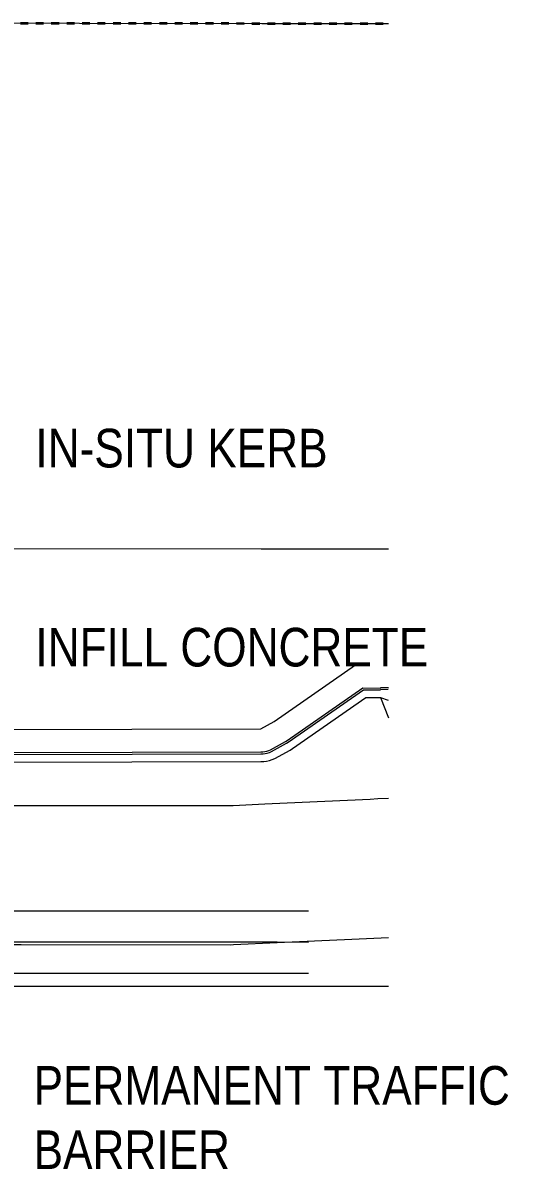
# Model space of a CAD drawing. Header units: metres. Extents: x 567 to 803, y 3 to 1697.
# Drawn here: x 729.02 to 735.49, y 1651.19 to 1666.03 of the extents above; entities that cross this region are included whole.
import ezdxf

# ---------------------------------------------------------------- set-up
doc = ezdxf.new("R2010")
doc.units = ezdxf.units.M
doc.linetypes.add('ControlLine', pattern=[0.02, 0.0125, -0.0025, 0.0025, -0.0025])
doc.layers.add('D-BDGE', color=7, linetype='Continuous', lineweight=13)
doc.layers.add('D-ENHA-TEXT', color=7, linetype='Continuous', lineweight=9)
doc.styles.add('Arial Narrow_1', font='ARIALN.TTF', dxfattribs={"height": 0.5})

# ---------------------------------------------------------------- blocks, each defined once
blk = doc.blocks.new('T2DPAA-T2D-PWA-RW-M2D-000002_ControlLinesMinor_rvt-4-DRG-2871033 - CONSTRUCTION SEQUENCE STAGE B6')
at = {"layer": 'D-BDGE', "color": 150, "linetype": 'ControlLine', "lineweight": 35, "true_color": 0x0080ff}
blk.add_line((590.975, 1666.025), (597.341, 1666.018), dxfattribs=at)
blk = doc.blocks.new('T2DPAA-T2D-C3S-RW-M2D-100010_dwg-40802999-DRG-2871033 - CONSTRUCTION SEQUENCE STAGE B6')
at = {"color": 8, "lineweight": 18, "true_color": 0x808080}
for p, q in [((271.013, -128.963), (270.911, -128.972)), ((271.01, -128.983), (270.913, -128.996)), ((270.921, -129.096), (271.022, -129.122)), ((270.921, -129.096), (271.045, -129.347)), ((269.408, -129.63), (269.573, -129.519))]:
    blk.add_line(p, q, dxfattribs=at)
at = {"color": 8, "lineweight": 18, "true_color": 0x808080, "flags": 128}
for points in [[(263.937, -120.926), (268.647, -120.531), (268.819, -120.517), (269.209, -120.484), (269.868, -120.429), (270.285, -120.394)], [(264.517, -127.701), (269.214, -127.308), (269.386, -127.293), (269.776, -127.261), (270.436, -127.205), (270.86, -127.17)], [(269.573, -129.519), (270.561, -128.701), (270.987, -128.665)], [(263.937, -130.404), (264.624, -130.348), (267.771, -130.073), (269.434, -129.928), (269.46, -129.925), (269.486, -129.919), (269.511, -129.911), (269.535, -129.901), (269.558, -129.889), (269.74, -129.768), (269.761, -129.752), (270.681, -128.991), (270.912, -128.972)], [(263.939, -130.429), (264.626, -130.373), (267.773, -130.098), (269.437, -129.953), (269.465, -129.95), (269.492, -129.943), (269.519, -129.935), (269.546, -129.924), (269.571, -129.911), (269.754, -129.788), (269.777, -129.772), (270.691, -129.015), (270.913, -128.996)], [(263.947, -130.528), (264.634, -130.472), (267.781, -130.198), (269.445, -130.053), (269.482, -130.048), (269.518, -130.04), (269.554, -130.029), (269.588, -130.015), (269.621, -129.998), (269.81, -129.871), (269.84, -129.849), (270.731, -129.112), (270.921, -129.096)], [(263.912, -130.105), (264.6, -130.049), (267.745, -129.775), (269.408, -129.63)], [(264.941, -131.006), (266.27, -130.893), (266.395, -130.883), (266.395, -130.883), (269.099, -130.653), (269.137, -130.648), (269.541, -130.595), (269.831, -130.557), (270.315, -130.492), (270.898, -130.415), (270.996, -130.402), (271.133, -130.384)], [(266.288, -132.258), (269.257, -132.006), (269.818, -131.959), (270.224, -131.924)], [(265.282, -132.783), (266.426, -132.686), (266.551, -132.676), (266.551, -132.676), (269.256, -132.447), (269.294, -132.443), (269.853, -132.369), (270.814, -132.242), (271.286, -132.18)], [(266.322, -132.661), (269.291, -132.409), (269.852, -132.361), (270.258, -132.327)], [(266.357, -133.063), (269.325, -132.811), (269.886, -132.764), (270.292, -132.729)], [(263.387, -133.483), (264.878, -133.357), (266.458, -133.223), (266.585, -133.212), (269.352, -132.977), (269.927, -132.929), (270.894, -132.846), (271.339, -132.809)]]:
    blk.add_lwpolyline(points, dxfattribs=at)
blk = doc.blocks.new('T2DPAA-T2D-PWC-RW-M2D-100010_RoadDesign_rvt-1-DRG-2871033 - CONSTRUCTION SEQUENCE STAGE B6')
at = {"color": 8, "lineweight": 18, "true_color": 0x808080, "rotation": 355.1443168073812}
blk.add_blockref('T2DPAA-T2D-C3S-RW-M2D-100010_dwg-40802999-DRG-2871033 - CONSTRUCTION SEQUENCE STAGE B6', (338.221, 1808.858), dxfattribs=at)

msp = doc.modelspace()

# ---------------------------------------------------------------- block references
at = {"lineweight": 5}
for name in ['T2DPAA-T2D-PWC-RW-M2D-100010_RoadDesign_rvt-1-DRG-2871033 - CONSTRUCTION SEQUENCE STAGE B6', 'T2DPAA-T2D-PWA-RW-M2D-000002_ControlLinesMinor_rvt-4-DRG-2871033 - CONSTRUCTION SEQUENCE STAGE B6']:
    msp.add_blockref(name, (136.415, 0), dxfattribs=at)

# ---------------------------------------------------------------- next in the draw order: texts
at = {"layer": 'D-ENHA-TEXT', "char_height": 0.5, "attachment_point": 1, "style": 'Arial Narrow_1', "bg_fill": 3, "box_fill_scale": 1, "bg_fill_color": 256, "bg_fill_true_color": 13158600, "bg_fill_transparency": 0}
for s, insert in [('IN-SITU KERB', (729.184, 1660.772)), ('INFILL CONCRETE', (729.184, 1658.196)), ('PERMANENT TRAFFIC ', (729.16, 1652.524)), ('BARRIER', (729.16, 1651.691))]:
    msp.add_mtext(s, dxfattribs=dict(at, insert=insert))

doc.saveas('drawing.dxf')
